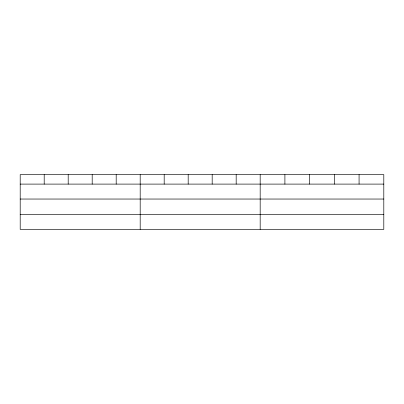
<?xml version="1.0" encoding="UTF-8"?>
<svg xmlns="http://www.w3.org/2000/svg" width="404" height="404" viewBox="0 0 404 404"><rect width="100%" height="100%" fill="white"/><g stroke="black" fill="none" stroke-linecap="round" stroke-linejoin="round"><path stroke-width="0.61" d="M383.8 199.041L383.8 174.639L20.2 174.639L20.2 229.361L383.8 229.361L383.8 199.041L20.2 199.041M20.2 184.103L383.8 184.103M20.2 214.423L383.8 214.423M359.075 174.639L359.075 184.103M334.35 174.639L334.35 184.103M309.626 174.639L309.626 184.103M284.901 174.639L284.901 184.103M260.176 174.639L260.176 229.361M236.178 174.639L236.178 184.103M212.181 174.639L212.181 184.103M188.183 174.639L188.183 184.103M164.186 174.639L164.186 184.103M140.188 174.639L140.188 229.361M116.19 174.639L116.19 184.103M92.193 174.639L92.193 184.103M68.195 174.639L68.195 184.103M44.198 174.639L44.198 184.103"/></g></svg>
